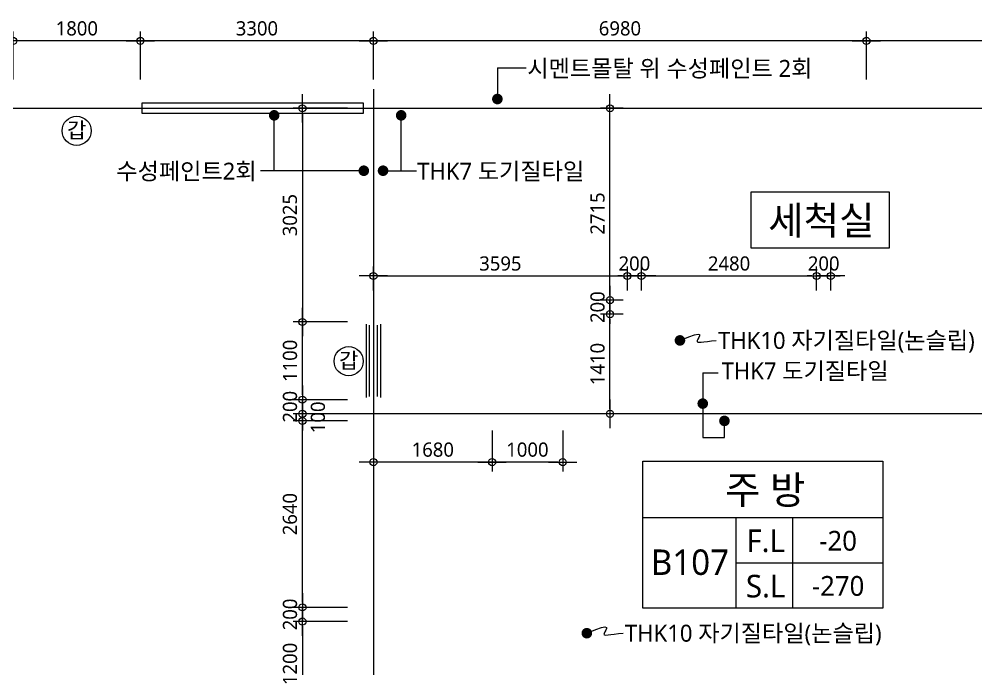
# Model space of a CAD drawing. Header units: millimetres. Extents: x 3775 to 244986, y 1861 to 55808.
# Drawn here: x 204011 to 217558, y 16048 to 25245 of the extents above; entities that cross this region are included whole.
import ezdxf
from ezdxf.enums import TextEntityAlignment as Align

# ---------------------------------------------------------------- set-up
doc = ezdxf.new("R2010")
doc.units = ezdxf.units.MM
doc.header["$LTSCALE"] = 100
doc.header["$MEASUREMENT"] = 0
doc.header["$PDSIZE"] = -10
doc.linetypes.add('CEN', pattern=[62, 60, -1, 0, -1])
doc.layers.get('0').update_dxf_attribs({"linetype": 'CONTINUOUS'})
doc.layers.get('Defpoints').update_dxf_attribs({"color": 171, "linetype": 'CONTINUOUS'})
for name, color, linetype in [('CEN(ST)', 1, 'CEN'), ('ELE6', 8, 'CONTINUOUS'), ('LED', 7, 'CONTINUOUS'), ('NDIM', 7, 'CONTINUOUS'), ('TEXT(MIN)', 7, 'CONTINUOUS'), ('TEXT(NOTE小)', 1, 'CONTINUOUS'), ('TEXT(실명)', 3, 'CONTINUOUS'), ('TEXT-기입', 6, 'CONTINUOUS'), ('TITLE', 7, 'CONTINUOUS'), ('WALL-석고보드', 7, 'CONTINUOUS')]:
    doc.layers.add(name, color=color, linetype=linetype)
doc.styles.add('CGS', font='cgse', dxfattribs={"bigfont": 'cgs'})
doc.styles.add('나눔바른고딕', font='NanumBarunGothic.ttf')
doc.dimstyles.new('NDIM 1200', dxfattribs={"dimscale": 75, "dimtxt": 3, "dimasz": 1, "dimexe": 2, "dimexo": 2, "dimgap": 1, "dimtad": 1, "dimdec": 0, "dimdsep": 46, "dimtxsty": 'CGS', "dimblk": 'DOT0', "dimcen": 1, "dimdle": 8, "dimclrd": 256, "dimclre": 256, "dimclrt": 256, "dimadec": 0, "dimazin": 0, "dimtfac": 1, "dimtdec": 0, "dimtix": 1, "dimtmove": 2, "dimatfit": 3, "dimldrblk": 'DOT0', "dimfxl": 1, "dimtolj": 1, "dimtzin": 0, "dimlwd": -1, "dimlwe": -1, "dimarcsym": 0})

# ---------------------------------------------------------------- blocks, each defined once
blk = doc.blocks.new('DOT0')
blk.add_line((-3, 0), (3, 0))
at = {"color": 6}
blk.add_circle((0, 0), 0.75, dxfattribs=at)
blk = doc.blocks.new('*D453')
at = {"layer": 'Defpoints', "color": 0, "ltscale": 0.4, "transparency": 16777216}
for p in [(205728, 24937), (205728, 24256), (209028, 24256)]:
    blk.add_point(p, dxfattribs=at)
at = {"layer": 'NDIM', "ltscale": 0.4, "transparency": 16777216}
for p, q in [((205728, 24390), (205728, 25071)), ((209028, 24390), (209028, 25071)), ((208961, 24937), (205795, 24937))]:
    blk.add_line(p, q, dxfattribs=at)
at = {"layer": 'NDIM', "ltscale": 0.4, "transparency": 16777216, "xscale": 67, "yscale": 67, "zscale": 67, "rotation": 180}
blk.add_blockref('DOT0', (205728, 24937), dxfattribs=at)
at = {"layer": 'NDIM', "ltscale": 0.4, "transparency": 16777216, "xscale": 67, "yscale": 67, "zscale": 67}
blk.add_blockref('DOT0', (209028, 24937), dxfattribs=at)
at = {"layer": 'NDIM', "ltscale": 0.4, "transparency": 16777216, "insert": (207378, 25113), "char_height": 201, "attachment_point": 5, "style": '나눔바른고딕'}
blk.add_mtext('\\A1;3300', dxfattribs=at)
blk = doc.blocks.new('*D454')
at = {"layer": 'Defpoints', "color": 0, "ltscale": 0.4, "transparency": 16777216}
for p in [(203928, 24937), (203928, 24256), (205728, 24256)]:
    blk.add_point(p, dxfattribs=at)
at = {"layer": 'NDIM', "ltscale": 0.4, "transparency": 16777216}
for p, q in [((203928, 24390), (203928, 25071)), ((205728, 24390), (205728, 25071)), ((205661, 24937), (203995, 24937))]:
    blk.add_line(p, q, dxfattribs=at)
at = {"layer": 'NDIM', "ltscale": 0.4, "transparency": 16777216, "xscale": 67, "yscale": 67, "zscale": 67, "rotation": 180}
blk.add_blockref('DOT0', (203928, 24937), dxfattribs=at)
at = {"layer": 'NDIM', "ltscale": 0.4, "transparency": 16777216, "xscale": 67, "yscale": 67, "zscale": 67}
blk.add_blockref('DOT0', (205728, 24937), dxfattribs=at)
at = {"layer": 'NDIM', "ltscale": 0.4, "transparency": 16777216, "insert": (204828, 25113), "char_height": 201, "attachment_point": 5, "style": '나눔바른고딕'}
blk.add_mtext('\\A1;1800', dxfattribs=at)
blk = doc.blocks.new('*D455')
at = {"layer": 'Defpoints', "color": 0, "ltscale": 0.4, "transparency": 16777216}
for p in [(209028, 24937), (209028, 24256), (216008, 24256)]:
    blk.add_point(p, dxfattribs=at)
at = {"layer": 'NDIM', "ltscale": 0.4, "transparency": 16777216}
for p, q in [((209028, 24390), (209028, 25071)), ((216008, 24390), (216008, 25071)), ((215941, 24937), (209095, 24937))]:
    blk.add_line(p, q, dxfattribs=at)
at = {"layer": 'NDIM', "ltscale": 0.4, "transparency": 16777216, "xscale": 67, "yscale": 67, "zscale": 67, "rotation": 180}
blk.add_blockref('DOT0', (209028, 24937), dxfattribs=at)
at = {"layer": 'NDIM', "ltscale": 0.4, "transparency": 16777216, "xscale": 67, "yscale": 67, "zscale": 67}
blk.add_blockref('DOT0', (216008, 24937), dxfattribs=at)
at = {"layer": 'NDIM', "ltscale": 0.4, "transparency": 16777216, "insert": (212518, 25113), "char_height": 201, "attachment_point": 5, "style": '나눔바른고딕'}
blk.add_mtext('\\A1;6980', dxfattribs=at)
blk = doc.blocks.new('*D467')
at = {"layer": 'Defpoints', "color": 0, "ltscale": 0.4, "transparency": 16777216}
for p in [(208795, 23983), (208023, 20958), (208795, 20958)]:
    blk.add_point(p, dxfattribs=at)
at = {"layer": 'NDIM', "ltscale": 0.4, "transparency": 16777216}
for p, q in [((208661, 23983), (207889, 23983)), ((208023, 23916), (208023, 21025)), ((208661, 20958), (207889, 20958))]:
    blk.add_line(p, q, dxfattribs=at)
at = {"layer": 'NDIM', "ltscale": 0.4, "transparency": 16777216, "xscale": 67, "yscale": 67, "zscale": 67}
for p, rotation in [((208023, 23983), 90), ((208023, 20958), 270)]:
    blk.add_blockref('DOT0', p, dxfattribs=dict(at, rotation=rotation))
at = {"layer": 'NDIM', "ltscale": 0.4, "transparency": 16777216, "insert": (207846, 22470), "char_height": 201, "attachment_point": 5, "rotation": 90, "style": '나눔바른고딕'}
blk.add_mtext('\\A1;3025', dxfattribs=at)
blk = doc.blocks.new('*D468')
at = {"layer": 'Defpoints', "color": 0, "ltscale": 0.4, "transparency": 16777216}
for p in [(208023, 20958), (208795, 20958), (208795, 19858)]:
    blk.add_point(p, dxfattribs=at)
at = {"layer": 'NDIM', "ltscale": 0.4, "transparency": 16777216}
for p, q in [((208661, 20958), (207889, 20958)), ((208023, 19925), (208023, 20891)), ((208661, 19858), (207889, 19858))]:
    blk.add_line(p, q, dxfattribs=at)
at = {"layer": 'NDIM', "ltscale": 0.4, "transparency": 16777216, "xscale": 67, "yscale": 67, "zscale": 67}
for p, rotation in [((208023, 20958), 90), ((208023, 19858), 270)]:
    blk.add_blockref('DOT0', p, dxfattribs=dict(at, rotation=rotation))
at = {"layer": 'NDIM', "ltscale": 0.4, "transparency": 16777216, "insert": (207847, 20408), "char_height": 201, "attachment_point": 5, "rotation": 90, "style": '나눔바른고딕'}
blk.add_mtext('\\A1;1100', dxfattribs=at)
blk = doc.blocks.new('*D469')
at = {"layer": 'Defpoints', "color": 0, "ltscale": 0.4, "transparency": 16777216}
for p in [(208023, 19858), (208795, 19858), (208795, 19658)]:
    blk.add_point(p, dxfattribs=at)
at = {"layer": 'NDIM', "ltscale": 0.4, "transparency": 16777216}
for p, q in [((208023, 19925), (208023, 19992)), ((208661, 19858), (207889, 19858)), ((208023, 19658), (208023, 19858)), ((208661, 19658), (207889, 19658)), ((208023, 19591), (208023, 19524))]:
    blk.add_line(p, q, dxfattribs=at)
at = {"layer": 'NDIM', "ltscale": 0.4, "transparency": 16777216, "xscale": 67, "yscale": 67, "zscale": 67}
for p, rotation in [((208023, 19858), 270), ((208023, 19658), 90)]:
    blk.add_blockref('DOT0', p, dxfattribs=dict(at, rotation=rotation))
at = {"layer": 'NDIM', "ltscale": 0.4, "transparency": 16777216, "insert": (207847, 19758), "char_height": 201, "attachment_point": 5, "rotation": 90, "style": '나눔바른고딕'}
blk.add_mtext('\\A1;200', dxfattribs=at)
blk = doc.blocks.new('*D470')
at = {"layer": 'Defpoints', "color": 0, "ltscale": 0.4, "transparency": 16777216}
for p in [(208023, 19658), (208795, 19658), (208795, 19558)]:
    blk.add_point(p, dxfattribs=at)
at = {"layer": 'NDIM', "ltscale": 0.4, "transparency": 16777216}
for p, q in [((208023, 19725), (208023, 19792)), ((208661, 19658), (207889, 19658)), ((208023, 19558), (208023, 19658)), ((208661, 19558), (207889, 19558)), ((208023, 19491), (208023, 19424))]:
    blk.add_line(p, q, dxfattribs=at)
at = {"layer": 'NDIM', "ltscale": 0.4, "transparency": 16777216, "xscale": 67, "yscale": 67, "zscale": 67}
for p, rotation in [((208023, 19658), 270), ((208023, 19558), 90)]:
    blk.add_blockref('DOT0', p, dxfattribs=dict(at, rotation=rotation))
at = {"layer": 'NDIM', "ltscale": 0.4, "transparency": 16777216, "insert": (208242, 19608), "char_height": 201, "attachment_point": 5, "rotation": 90, "style": '나눔바른고딕'}
blk.add_mtext('\\A1;100', dxfattribs=at)
blk = doc.blocks.new('*D471')
at = {"layer": 'Defpoints', "color": 0, "ltscale": 0.4, "transparency": 16777216}
for p in [(208023, 19558), (208795, 19558), (208795, 16918)]:
    blk.add_point(p, dxfattribs=at)
at = {"layer": 'NDIM', "ltscale": 0.4, "transparency": 16777216}
for p, q in [((208661, 19558), (207889, 19558)), ((208023, 16985), (208023, 19491)), ((208661, 16918), (207889, 16918))]:
    blk.add_line(p, q, dxfattribs=at)
at = {"layer": 'NDIM', "ltscale": 0.4, "transparency": 16777216, "xscale": 67, "yscale": 67, "zscale": 67}
for p, rotation in [((208023, 19558), 90), ((208023, 16918), 270)]:
    blk.add_blockref('DOT0', p, dxfattribs=dict(at, rotation=rotation))
at = {"layer": 'NDIM', "ltscale": 0.4, "transparency": 16777216, "insert": (207846, 18238), "char_height": 201, "attachment_point": 5, "rotation": 90, "style": '나눔바른고딕'}
blk.add_mtext('\\A1;2640', dxfattribs=at)
blk = doc.blocks.new('*D472')
at = {"layer": 'Defpoints', "color": 0, "ltscale": 0.4, "transparency": 16777216}
for p in [(208795, 16918), (208023, 16718), (208795, 16718)]:
    blk.add_point(p, dxfattribs=at)
at = {"layer": 'NDIM', "ltscale": 0.4, "transparency": 16777216}
for p, q in [((208023, 16985), (208023, 17052)), ((208661, 16918), (207889, 16918)), ((208023, 16918), (208023, 16718)), ((208661, 16718), (207889, 16718)), ((208023, 16651), (208023, 16584))]:
    blk.add_line(p, q, dxfattribs=at)
at = {"layer": 'NDIM', "ltscale": 0.4, "transparency": 16777216, "xscale": 67, "yscale": 67, "zscale": 67}
for p, rotation in [((208023, 16918), 270), ((208023, 16718), 90)]:
    blk.add_blockref('DOT0', p, dxfattribs=dict(at, rotation=rotation))
at = {"layer": 'NDIM', "ltscale": 0.4, "transparency": 16777216, "insert": (207847, 16818), "char_height": 201, "attachment_point": 5, "rotation": 90, "style": '나눔바른고딕'}
blk.add_mtext('\\A1;200', dxfattribs=at)
blk = doc.blocks.new('*D473')
at = {"layer": 'Defpoints', "color": 0, "ltscale": 0.4, "transparency": 16777216}
for p in [(208795, 16718), (208023, 15518), (208795, 15518)]:
    blk.add_point(p, dxfattribs=at)
at = {"layer": 'NDIM', "ltscale": 0.4, "transparency": 16777216}
for p, q in [((208661, 16718), (207889, 16718)), ((208023, 16651), (208023, 15585)), ((208661, 15518), (207889, 15518))]:
    blk.add_line(p, q, dxfattribs=at)
at = {"layer": 'NDIM', "ltscale": 0.4, "transparency": 16777216, "xscale": 67, "yscale": 67, "zscale": 67}
for p, rotation in [((208023, 16718), 90), ((208023, 15518), 270)]:
    blk.add_blockref('DOT0', p, dxfattribs=dict(at, rotation=rotation))
at = {"layer": 'NDIM', "ltscale": 0.4, "transparency": 16777216, "insert": (207847, 16118), "char_height": 201, "attachment_point": 5, "rotation": 90, "style": '나눔바른고딕'}
blk.add_mtext('\\A1;1200', dxfattribs=at)
blk = doc.blocks.new('*D505')
at = {"layer": 'Defpoints', "color": 0, "ltscale": 0.4, "transparency": 16777216}
for p in [(209028, 19558), (210708, 19558), (209028, 18974)]:
    blk.add_point(p, dxfattribs=at)
at = {"layer": 'NDIM', "ltscale": 0.4, "transparency": 16777216}
for p, q in [((209028, 19424), (209028, 18840)), ((210708, 19424), (210708, 18840)), ((210641, 18974), (209095, 18974))]:
    blk.add_line(p, q, dxfattribs=at)
at = {"layer": 'NDIM', "ltscale": 0.4, "transparency": 16777216, "xscale": 67, "yscale": 67, "zscale": 67, "rotation": 180}
blk.add_blockref('DOT0', (209028, 18974), dxfattribs=at)
at = {"layer": 'NDIM', "ltscale": 0.4, "transparency": 16777216, "xscale": 67, "yscale": 67, "zscale": 67}
blk.add_blockref('DOT0', (210708, 18974), dxfattribs=at)
at = {"layer": 'NDIM', "ltscale": 0.4, "transparency": 16777216, "insert": (209868, 19150), "char_height": 201, "attachment_point": 5, "style": '나눔바른고딕'}
blk.add_mtext('\\A1;1680', dxfattribs=at)
blk = doc.blocks.new('*D506')
at = {"layer": 'Defpoints', "color": 0, "ltscale": 0.4, "transparency": 16777216}
for p in [(210708, 19558), (211708, 19558), (210708, 18974)]:
    blk.add_point(p, dxfattribs=at)
at = {"layer": 'NDIM', "ltscale": 0.4, "transparency": 16777216}
for p, q in [((210708, 19424), (210708, 18840)), ((211708, 19424), (211708, 18840)), ((211641, 18974), (210775, 18974))]:
    blk.add_line(p, q, dxfattribs=at)
at = {"layer": 'NDIM', "ltscale": 0.4, "transparency": 16777216, "xscale": 67, "yscale": 67, "zscale": 67, "rotation": 180}
blk.add_blockref('DOT0', (210708, 18974), dxfattribs=at)
at = {"layer": 'NDIM', "ltscale": 0.4, "transparency": 16777216, "xscale": 67, "yscale": 67, "zscale": 67}
blk.add_blockref('DOT0', (211708, 18974), dxfattribs=at)
at = {"layer": 'NDIM', "ltscale": 0.4, "transparency": 16777216, "insert": (211208, 19150), "char_height": 201, "attachment_point": 5, "style": '나눔바른고딕'}
blk.add_mtext('\\A1;1000', dxfattribs=at)
blk = doc.blocks.new('*D517')
at = {"layer": 'Defpoints', "color": 0, "ltscale": 0.4, "transparency": 16777216}
for p in [(216008, 24937), (216008, 24256), (221808, 24256)]:
    blk.add_point(p, dxfattribs=at)
at = {"layer": 'NDIM', "ltscale": 0.4, "transparency": 16777216}
for p, q in [((216008, 24390), (216008, 25071)), ((221808, 24390), (221808, 25071)), ((221741, 24937), (216075, 24937))]:
    blk.add_line(p, q, dxfattribs=at)
at = {"layer": 'NDIM', "ltscale": 0.4, "transparency": 16777216, "xscale": 67, "yscale": 67, "zscale": 67, "rotation": 180}
blk.add_blockref('DOT0', (216008, 24937), dxfattribs=at)
at = {"layer": 'NDIM', "ltscale": 0.4, "transparency": 16777216, "xscale": 67, "yscale": 67, "zscale": 67}
blk.add_blockref('DOT0', (221808, 24937), dxfattribs=at)
at = {"layer": 'NDIM', "ltscale": 0.4, "transparency": 16777216, "insert": (218908, 25113), "char_height": 201, "attachment_point": 5, "style": '나눔바른고딕'}
blk.add_mtext('\\A1;5800', dxfattribs=at)
blk = doc.blocks.new('A$C51E23882')
at = {"layer": 'TITLE'}
blk.add_lwpolyline([(8500, 0), (0, 0), (0, 5200), (8500, 5200)], close=True, dxfattribs=at)
for points in [[(8500, 3200), (0, 3200)], [(3300, 3200), (3300, 0)], [(5300, 3200), (5300, 0)], [(3300, 1600), (8500, 1600)]]:
    blk.add_lwpolyline(points, dxfattribs=at)
at = {"layer": 'TITLE', "style": '나눔바른고딕'}
for s, p in [('F.L', (4352, 2378)), ('S.L', (4352, 778))]:
    blk.add_text(s, height=800, dxfattribs=at).set_placement(p, align=Align.MIDDLE)
blk = doc.blocks.new('갑종방화문표기')
at = {"layer": 'TEXT(NOTE小)'}
blk.add_circle((0, 0), 150, dxfattribs=at)
at = {"layer": 'TEXT(NOTE小)', "style": '나눔바른고딕'}
blk.add_text('갑', height=160.1, dxfattribs=at).set_placement((0.8, 7), align=Align.MIDDLE_CENTER)
blk = doc.blocks.new('*D526')
at = {"layer": 'Defpoints', "color": 0, "ltscale": 0.4, "transparency": 16777216}
for p in [(212699, 21268), (212377, 21068), (212699, 21068)]:
    blk.add_point(p, dxfattribs=at)
at = {"layer": 'NDIM', "ltscale": 0.4, "transparency": 16777216}
for p, q in [((212377, 21335), (212377, 21402)), ((212565, 21268), (212243, 21268)), ((212377, 21268), (212377, 21068)), ((212565, 21068), (212243, 21068)), ((212377, 21001), (212377, 20934))]:
    blk.add_line(p, q, dxfattribs=at)
at = {"layer": 'NDIM', "ltscale": 0.4, "transparency": 16777216, "xscale": 67, "yscale": 67, "zscale": 67}
for p, rotation in [((212377, 21268), 270), ((212377, 21068), 90)]:
    blk.add_blockref('DOT0', p, dxfattribs=dict(at, rotation=rotation))
at = {"layer": 'NDIM', "ltscale": 0.4, "transparency": 16777216, "insert": (212201, 21168), "char_height": 201, "attachment_point": 5, "rotation": 90, "style": '나눔바른고딕'}
blk.add_mtext('\\A1;200', dxfattribs=at)
blk = doc.blocks.new('*D527')
at = {"layer": 'Defpoints', "color": 0, "ltscale": 0.4, "transparency": 16777216}
for p in [(212377, 23983), (212699, 23983), (212699, 21268)]:
    blk.add_point(p, dxfattribs=at)
at = {"layer": 'NDIM', "ltscale": 0.4, "transparency": 16777216}
for p, q in [((212565, 23983), (212243, 23983)), ((212377, 21335), (212377, 23916)), ((212565, 21268), (212243, 21268))]:
    blk.add_line(p, q, dxfattribs=at)
at = {"layer": 'NDIM', "ltscale": 0.4, "transparency": 16777216, "xscale": 67, "yscale": 67, "zscale": 67}
for p, rotation in [((212377, 23983), 90), ((212377, 21268), 270)]:
    blk.add_blockref('DOT0', p, dxfattribs=dict(at, rotation=rotation))
at = {"layer": 'NDIM', "ltscale": 0.4, "transparency": 16777216, "insert": (212201, 22493), "char_height": 201, "attachment_point": 5, "rotation": 90, "style": '나눔바른고딕'}
blk.add_mtext('\\A1;2715', dxfattribs=at)
blk = doc.blocks.new('*D534')
at = {"layer": 'Defpoints', "color": 0, "ltscale": 0.4, "transparency": 16777216}
for p in [(212377, 21068), (212699, 21068), (212699, 19658)]:
    blk.add_point(p, dxfattribs=at)
at = {"layer": 'NDIM', "ltscale": 0.4, "transparency": 16777216}
for p, q in [((212565, 21068), (212243, 21068)), ((212377, 19725), (212377, 21001)), ((212565, 19658), (212243, 19658))]:
    blk.add_line(p, q, dxfattribs=at)
at = {"layer": 'NDIM', "ltscale": 0.4, "transparency": 16777216, "xscale": 67, "yscale": 67, "zscale": 67}
for p, rotation in [((212377, 21068), 90), ((212377, 19658), 270)]:
    blk.add_blockref('DOT0', p, dxfattribs=dict(at, rotation=rotation))
at = {"layer": 'NDIM', "ltscale": 0.4, "transparency": 16777216, "insert": (212201, 20363), "char_height": 201, "attachment_point": 5, "rotation": 90, "style": '나눔바른고딕'}
blk.add_mtext('\\A1;1410', dxfattribs=at)
blk = doc.blocks.new('*D535')
at = {"layer": 'Defpoints', "color": 0, "ltscale": 0.4, "transparency": 16777216}
for p in [(215503, 21609), (215303, 21269), (215503, 21269)]:
    blk.add_point(p, dxfattribs=at)
at = {"layer": 'NDIM', "ltscale": 0.4, "transparency": 16777216}
for p, q in [((215303, 21403), (215303, 21743)), ((215503, 21403), (215503, 21743)), ((215236, 21609), (215169, 21609)), ((215303, 21609), (215503, 21609)), ((215570, 21609), (215637, 21609))]:
    blk.add_line(p, q, dxfattribs=at)
at = {"layer": 'NDIM', "ltscale": 0.4, "transparency": 16777216, "xscale": 67, "yscale": 67, "zscale": 67}
blk.add_blockref('DOT0', (215303, 21609), dxfattribs=at)
at = {"layer": 'NDIM', "ltscale": 0.4, "transparency": 16777216, "xscale": 67, "yscale": 67, "zscale": 67, "rotation": 180}
blk.add_blockref('DOT0', (215503, 21609), dxfattribs=at)
at = {"layer": 'NDIM', "ltscale": 0.4, "transparency": 16777216, "insert": (215403, 21785), "char_height": 201, "attachment_point": 5, "style": '나눔바른고딕'}
blk.add_mtext('\\A1;200', dxfattribs=at)
blk = doc.blocks.new('*D551')
at = {"layer": 'Defpoints', "color": 0, "ltscale": 0.4, "transparency": 16777216}
for p in [(215303, 21609), (212823, 21269), (215303, 21269)]:
    blk.add_point(p, dxfattribs=at)
at = {"layer": 'NDIM', "ltscale": 0.4, "transparency": 16777216}
for p, q in [((212823, 21403), (212823, 21743)), ((215303, 21403), (215303, 21743)), ((212890, 21609), (215236, 21609))]:
    blk.add_line(p, q, dxfattribs=at)
at = {"layer": 'NDIM', "ltscale": 0.4, "transparency": 16777216, "xscale": 67, "yscale": 67, "zscale": 67, "rotation": 180}
blk.add_blockref('DOT0', (212823, 21609), dxfattribs=at)
at = {"layer": 'NDIM', "ltscale": 0.4, "transparency": 16777216, "xscale": 67, "yscale": 67, "zscale": 67}
blk.add_blockref('DOT0', (215303, 21609), dxfattribs=at)
at = {"layer": 'NDIM', "ltscale": 0.4, "transparency": 16777216, "insert": (214063, 21785), "char_height": 201, "attachment_point": 5, "style": '나눔바른고딕'}
blk.add_mtext('\\A1;2480', dxfattribs=at)
blk = doc.blocks.new('*D552')
at = {"layer": 'Defpoints', "color": 0, "ltscale": 0.4, "transparency": 16777216}
for p in [(212823, 21609), (212623, 21269), (212823, 21269)]:
    blk.add_point(p, dxfattribs=at)
at = {"layer": 'NDIM', "ltscale": 0.4, "transparency": 16777216}
for p, q in [((212623, 21403), (212623, 21743)), ((212823, 21403), (212823, 21743)), ((212556, 21609), (212489, 21609)), ((212623, 21609), (212823, 21609)), ((212890, 21609), (212957, 21609))]:
    blk.add_line(p, q, dxfattribs=at)
at = {"layer": 'NDIM', "ltscale": 0.4, "transparency": 16777216, "xscale": 67, "yscale": 67, "zscale": 67}
blk.add_blockref('DOT0', (212623, 21609), dxfattribs=at)
at = {"layer": 'NDIM', "ltscale": 0.4, "transparency": 16777216, "xscale": 67, "yscale": 67, "zscale": 67, "rotation": 180}
blk.add_blockref('DOT0', (212823, 21609), dxfattribs=at)
at = {"layer": 'NDIM', "ltscale": 0.4, "transparency": 16777216, "insert": (212723, 21785), "char_height": 201, "attachment_point": 5, "style": '나눔바른고딕'}
blk.add_mtext('\\A1;200', dxfattribs=at)
blk = doc.blocks.new('*D553')
at = {"layer": 'Defpoints', "color": 0, "ltscale": 0.4, "transparency": 16777216}
for p in [(212623, 21609), (209028, 21269), (212623, 21269)]:
    blk.add_point(p, dxfattribs=at)
at = {"layer": 'NDIM', "ltscale": 0.4, "transparency": 16777216}
for p, q in [((209028, 21403), (209028, 21743)), ((212623, 21403), (212623, 21743)), ((209095, 21609), (212556, 21609))]:
    blk.add_line(p, q, dxfattribs=at)
at = {"layer": 'NDIM', "ltscale": 0.4, "transparency": 16777216, "xscale": 67, "yscale": 67, "zscale": 67, "rotation": 180}
blk.add_blockref('DOT0', (209028, 21609), dxfattribs=at)
at = {"layer": 'NDIM', "ltscale": 0.4, "transparency": 16777216, "xscale": 67, "yscale": 67, "zscale": 67}
blk.add_blockref('DOT0', (212623, 21609), dxfattribs=at)
at = {"layer": 'NDIM', "ltscale": 0.4, "transparency": 16777216, "insert": (210825, 21785), "char_height": 201, "attachment_point": 5, "style": '나눔바른고딕'}
blk.add_mtext('\\A1;3595', dxfattribs=at)

msp = doc.modelspace()

# ---------------------------------------------------------------- linework, layer by layer
at = {"ltscale": 10000}
for p, q in [((210782.9, 24554.2), (210782.9, 24114.1)), ((210782.9, 24554.2), (211190.1, 24554.2)), ((209420.2, 23099), (209420.2, 23882.8)), ((213690.9, 20236.3), (213690.9, 19802.5))]:
    msp.add_line(p, q, dxfattribs=at)
msp.add_lwpolyline([(214374.7, 22801.6), (216330.7, 22801.6), (216330.7, 22001.6), (214374.7, 22001.6)], close=True, dxfattribs=at)
msp.add_lwpolyline([(213690.9, 20236.3), (213690.9, 19324), (213997.8, 19324), (213997.8, 19557.8)], dxfattribs=at)
at = {"layer": 'CEN(ST)', "ltscale": 10000}
for p, q in [((209027.8, 24255.8), (209027.8, 8381.8)), ((170790, 23982.8), (234682.7, 23982.8)), ((222157.3, 19657.8), (208647.3, 19657.8))]:
    msp.add_line(p, q, dxfattribs=at)
at = {"layer": 'ELE6', "ltscale": 10000}
for p, q in [((208927.8, 19887.8), (208927.8, 20927.8)), ((208972.8, 19902.8), (208972.8, 20912.8)), ((209082.8, 20912.8), (209082.8, 19902.8)), ((209126.9, 20927.8), (209126.9, 19887.8))]:
    msp.add_line(p, q, dxfattribs=at)
at = {"layer": 'LED'}
msp.add_line((207622.4, 23099), (207622.4, 23882.8), dxfattribs=at)
at = {"layer": 'LED', "const_width": 75}
for points in [[(210782.9, 24151.6, 1), (210782.9, 24076.6, 1)], [(207622.4, 23920.3, -1), (207622.4, 23845.3, -1)], [(209420.2, 23920.3, -1), (209420.2, 23845.3, -1)], [(213367.8, 20734.4, -1), (213367.8, 20659.4, -1)], [(213690.9, 19765, 1), (213690.9, 19840, 1)], [(213997.8, 19520.3, 1), (213997.8, 19595.3, 1)], [(212049.4, 16590, -1), (212049.4, 16515, -1)]]:
    msp.add_lwpolyline(points, format="xyb", close=True, dxfattribs=at)
at = {"layer": 'LED', "const_width": 75, "elevation": 0}
for points in [[(208891.4, 23136.5, -1), (208891.4, 23061.5, -1)], [(209164.1, 23136.5, 1), (209164.1, 23061.5, 1)]]:
    msp.add_lwpolyline(points, format="xyb", close=True, dxfattribs=at)
at = {"layer": 'LED', "elevation": 0}
for points in [[(208891.4, 23099), (207427.7, 23099)], [(209164.1, 23099), (209637.9, 23099)], [(213690.9, 20236.3), (213908.6, 20236.3)]]:
    msp.add_lwpolyline(points, dxfattribs=at)
at = {"layer": 'LED'}
for points in [[(213367.8, 20696.9), (213492.8, 20749), (213575.6, 20777.1), (213623.8, 20785.8), (213645.1, 20779.5), (213646.9, 20762.7), (213636.9, 20740.1), (213622.5, 20716.1), (213611.4, 20695.2), (213609.9, 20681.1), (213619, 20673.4), (213638.4, 20671.1), (213667.9, 20672.8), (213707.3, 20677.4), (213756.4, 20683.8), (213814.7, 20690.7), (213882.3, 20696.9)], [(212049.4, 16552.5), (212174.4, 16604.6), (212257.2, 16632.7), (212305.5, 16641.3), (212326.7, 16635), (212328.6, 16618.3), (212318.5, 16595.6), (212304.2, 16571.6), (212293.1, 16550.7), (212291.6, 16536.6), (212300.6, 16529), (212320.1, 16526.6), (212349.6, 16528.3), (212389, 16533), (212438, 16539.4), (212496.4, 16546.2), (212563.9, 16552.5)]]:
    msp.add_lwpolyline(points, dxfattribs=at)
at = {"layer": 'WALL-석고보드', "color": 8, "ltscale": 10000}
msp.add_lwpolyline([(208882.8, 23907.8), (205752.8, 23907.8), (205752.8, 24057.8), (208882.8, 24057.8)], close=True, dxfattribs=at)

# ---------------------------------------------------------------- block references
for name, p, xscale, yscale, zscale in [('갑종방화문표기', (204825.2, 23664.3), 1.374308074059935, 1.374308074059935, 1.374308074059935), ('갑종방화문표기', (208677.1, 20402.6), 1.374308074059935, 1.374308074059935, 1.374308074059935), ('A$C51E23882', (212840.5, 16907.1), 0.4, 0.4, 0.4)]:
    msp.add_blockref(name, p, dxfattribs=dict(xscale=xscale, yscale=yscale, zscale=zscale))

# ---------------------------------------------------------------- texts
at = {"layer": 'TEXT(MIN)', "style": '나눔바른고딕'}
msp.add_text('시멘트몰탈 위 수성페인트 2회', height=240, dxfattribs=at).set_placement((215243.3, 24547.3), align=Align.MIDDLE_RIGHT)
for s, p in [('수성페인트2회', (205387.4, 23092.7)), ('THK7 도기질타일', (209646.5, 23092.9)), ('THK10 자기질타일(논슬립)', (213907.2, 20696.9)), ('THK7 도기질타일', (213957.8, 20266.6)), ('THK10 자기질타일(논슬립)', (212588.9, 16552.5))]:
    msp.add_text(s, height=240, dxfattribs=at).set_placement(p, align=Align.MIDDLE_LEFT)
at = {"layer": 'TEXT(실명)', "style": '나눔바른고딕'}
for s, p in [('세척실', (215370, 22399.2)), ('주 방', (214575.5, 18584.7))]:
    msp.add_text(s, height=400, dxfattribs=at).set_placement(p, align=Align.MIDDLE)
at = {"layer": 'TEXT-기입', "style": '나눔바른고딕'}
for s, p in [('-20', (215606.6, 17861.1)), ('-270', (215606.9, 17222.2))]:
    msp.add_text(s, height=280, dxfattribs=at).set_placement(p, align=Align.MIDDLE)
msp.add_text('B107', height=360, dxfattribs=at).set_placement((213508.9, 17557.8), align=Align.MIDDLE_CENTER)

# ---------------------------------------------------------------- dimensions: what is measured, and where the dimension line sits
at = {"layer": 'NDIM', "ltscale": 0.4}
for base, p1, p2, angle, picture, middle in [((203927.8, 24936.7), (205727.8, 24255.8), (203927.8, 24255.8), 180, '*D454', (204827.8, 25112.8)), ((205727.8, 24936.7), (209027.8, 24255.8), (205727.8, 24255.8), 180, '*D453', (207377.8, 25112.9)), ((209027.8, 24936.7), (216007.8, 24255.8), (209027.8, 24255.8), 180, '*D455', (212517.8, 25112.9)), ((216007.8, 24936.7), (221807.8, 24255.8), (216007.8, 24255.8), 180, '*D517', (218907.8, 25112.8)), ((208022.7, 20957.8), (208795.1, 23982.8), (208795.1, 20957.8), 270, '*D467', (207846.4, 22470.3)), ((212376.6, 21067.8), (212698.6, 21267.8), (212698.6, 21067.8), 270, '*D526', (212200.5, 21167.8)), ((212376.6, 21067.8), (212698.6, 19657.8), (212698.6, 21067.8), 90, '*D534', (212200.5, 20362.8)), ((208022.7, 20957.8), (208795.1, 19857.8), (208795.1, 20957.8), 90, '*D468', (207846.5, 20407.8)), ((208022.7, 19857.8), (208795.1, 19657.8), (208795.1, 19857.8), 90, '*D469', (207846.5, 19757.8)), ((208022.7, 19557.8), (208795.1, 16917.8), (208795.1, 19557.8), 90, '*D471', (207846.4, 18237.8)), ((209027.8, 18974), (210707.8, 19557.8), (209027.8, 19557.8), 180, '*D505', (209867.8, 19150.2)), ((210707.8, 18974), (211707.8, 19557.8), (210707.8, 19557.8), 180, '*D506', (211207.8, 19150.1)), ((208022.7, 16717.8), (208795.1, 16917.8), (208795.1, 16717.8), 270, '*D472', (207846.5, 16817.8)), ((208022.7, 15517.8), (208795.1, 16717.8), (208795.1, 15517.8), 270, '*D473', (207846.5, 16117.8))]:
    dim = msp.add_linear_dim(base=base, p1=p1, p2=p2, angle=angle, dimstyle='NDIM 1200', override={"dimscale": 67, "dimtxsty": '나눔바른고딕'}, dxfattribs=at)
    dim.commit()
    dim.dimension.update_dxf_attribs({"geometry": picture, "text_midpoint": middle})
for base, p1, p2, picture, middle in [((212376.6, 23982.8), (212698.6, 21267.8), (212698.6, 23982.8), '*D527', (212200.9, 22493.5)), ((208022.7, 19657.8), (208795.1, 19557.8), (208795.1, 19657.8), '*D470', (208241.9, 19607.8))]:
    dim = msp.add_linear_dim(base=base, p1=p1, p2=p2, angle=90, dimstyle='NDIM 1200', override={"dimscale": 67, "dimtxsty": '나눔바른고딕'}, dxfattribs=at)
    dim.commit()
    dim.dimension.update_dxf_attribs({"geometry": picture, "text_midpoint": middle, "dimtype": 160})
for base, p1, p2, picture, middle in [((212622.8, 21608.7), (209027.8, 21268.8), (212622.8, 21268.8), '*D553', (210825.3, 21784.6)), ((212822.8, 21608.7), (212622.8, 21268.8), (212822.8, 21268.8), '*D552', (212722.8, 21784.9)), ((215302.9, 21608.7), (212822.8, 21268.8), (215302.9, 21268.8), '*D551', (214062.8, 21784.9)), ((215502.9, 21608.7), (215302.9, 21268.8), (215502.9, 21268.8), '*D535', (215402.9, 21784.9))]:
    dim = msp.add_linear_dim(base=base, p1=p1, p2=p2, dimstyle='NDIM 1200', override={"dimscale": 67, "dimtxsty": '나눔바른고딕'}, dxfattribs=at)
    dim.commit()
    dim.dimension.update_dxf_attribs({"geometry": picture, "text_midpoint": middle})

doc.saveas('drawing.dxf')
